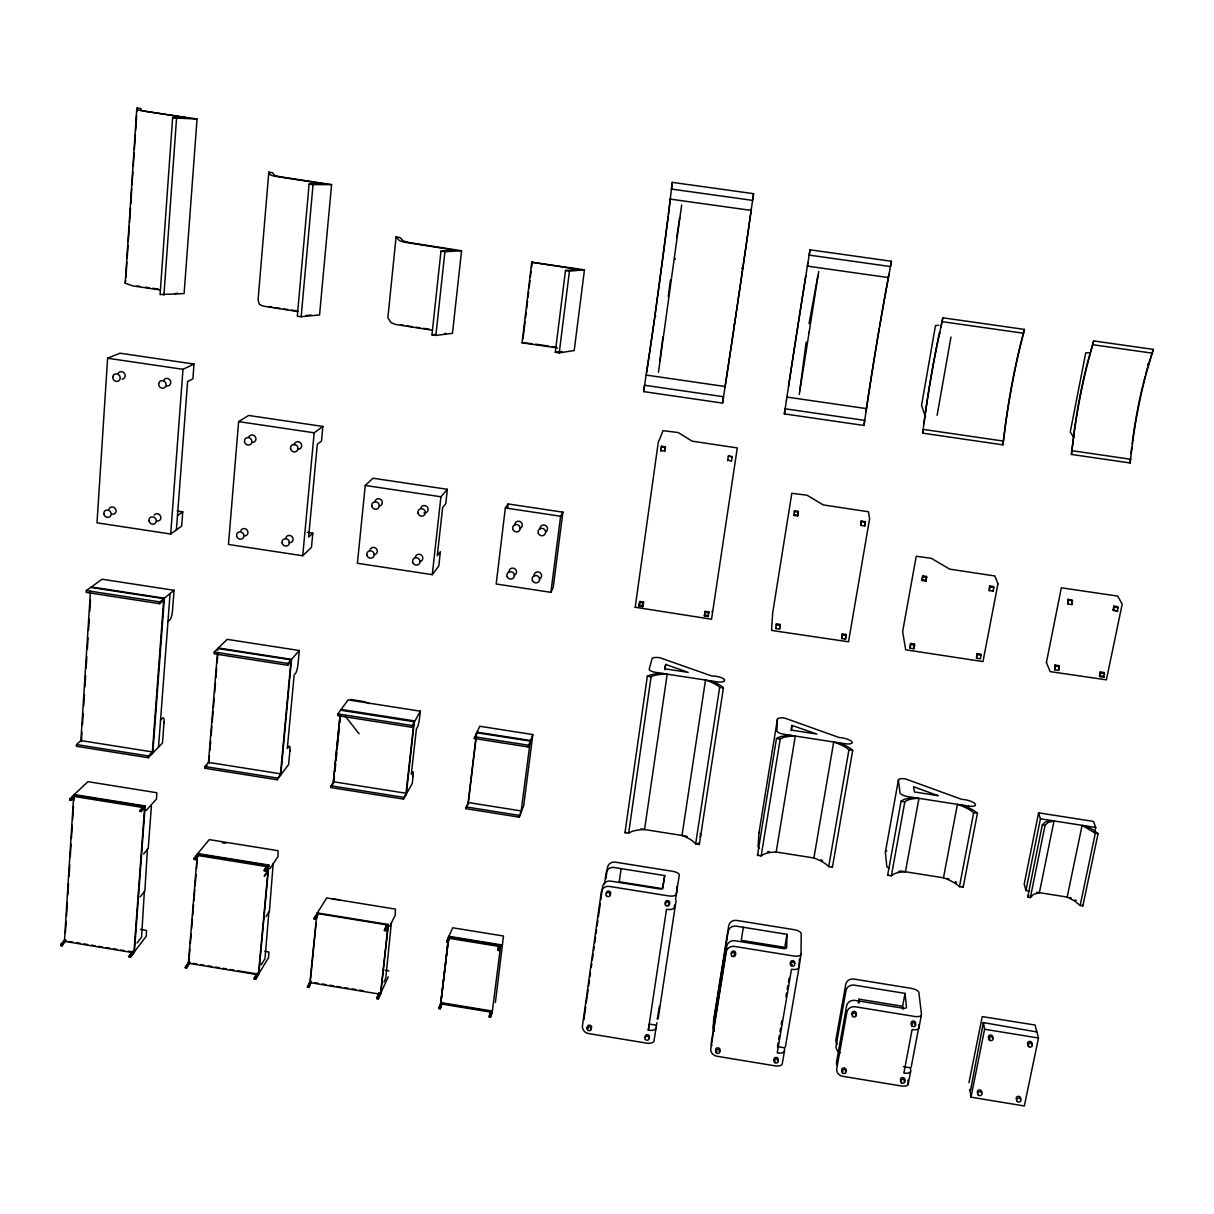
<?xml version="1.0" encoding="UTF-8"?>
<svg xmlns="http://www.w3.org/2000/svg" width="1214" height="1214" viewBox="0 0 1214 1214"><rect width="100%" height="100%" fill="white"/><g stroke="black" fill="none" stroke-linecap="round" stroke-linejoin="round"><path stroke-width="1.5" d="M1073.449 436.494L1073.753 437.268M778.083 1042.947L777.461 1046.635L784.563 1047.803L784.502 1050.778A7.254 3.278 11.3 0 1 777.248 1052.933L791.482 969.303A7.33 3.035 10.9 0 0 798.766 967.391L801.028 954.143L801.225 933.703A7.178 2.853 10.7 0 0 794.199 929.681L736.777 920.44A7.102 6.556 9.2 0 0 728.703 925.781L713.635 1020.018A7.011 6.374 10.1 0 0 714.06 1023.326M798.766 967.391L798.797 964.629M799.419 965.009L799.434 959.151M655.09 315.17L655.742 316.065M924.962 415.355L925.629 416.311L924.84 416.19M798.311 512.202L798.326 511.398L794.472 510.821L793.85 515.404L797.704 515.98L798.311 512.202L794.457 511.64L794.472 510.821M786.976 396.583L787.249 397.342M791.847 725.38L791.725 730.16L816.855 734.06L791.847 725.38L790.997 730.57M714.333 1031.111A7.056 6.419 10.2 0 1 713.013 1026.3L728.172 931.517A7.163 6.586 9.3 0 1 736.291 926.145L787.006 934.325L786.657 947.588A3.657 1.487 10.7 0 1 783.015 948.498L735.047 940.744A7.284 6.692 9.4 0 0 726.791 946.207L711.389 1042.371A7.178 6.51 10.3 0 0 711.829 1045.724M797.704 515.98L798.326 511.398M793.85 515.404L793.88 514.584L797.735 515.161M777.415 719.204L776.839 730.843A7.496 2.307 9.5 0 0 784.153 734.318L844.883 743.742A7.542 2.307 10.1 0 0 852.182 742.528L852.167 742.194A10.425 3.187 10 0 0 844.792 738.4L843.366 738.082A10.425 3.187 10 0 0 839.026 737.49L784.76 718.096A7.36 2.231 9.5 0 0 777.415 719.204L758.962 832.956L758.082 846.416A7.375 2.671 9.9 0 0 759.478 848.283M970.001 1089.444L970.593 1090.202L983.355 1022.583L1036.741 1031.946L1036.149 1031.172M779.555 629.11L780.192 624.466L776.399 623.89L775.761 628.533L779.555 629.11L780.192 624.466M997.938 583.919L994.843 575.952L949.712 569.154L931.275 558.319L916.236 556.24L902.624 631.659L905.69 649.793L982.991 661.584L997.923 583.964M775.761 628.533L775.822 627.532M776.399 623.89L776.338 624.891L780.147 625.468M60.776 944.401L60.7 945.691L62.066 945.918L65.859 940.289L64.494 940.076L60.776 944.401L62.157 944.629L65.859 940.289M71.307 800.299L75.131 795.276L71.307 800.299L69.896 800.087L69.987 798.736L74.236 794.563L145.179 805.944L134.359 952.231L130.535 957.224L129.154 956.996L129.245 955.706L132.63 951.306L133.995 951.533L130.535 957.224M62.066 945.918L62.157 944.629M90.473 591.112L80.868 740.57L76.528 744.577L76.406 746.307L148.32 757.733L162.464 743.014L164.072 721.814M167.972 621.507L169.96 619.793A7.33 1.973 -80.9 0 0 172.464 611.173L174.042 590.292L102.097 579.23L86.315 590.565L86.209 592.386L159.702 603.707L163.647 600.475M64.418 941.351L73.735 795.049L144.724 806.43L133.904 952.808L64.418 941.351L64.949 940.137M65.419 932.61L66.148 921.32M66.512 915.675L67.347 902.503M67.832 894.976L68.545 883.686M69.031 876.144L69.744 864.854M70.23 857.327L71.065 844.155M71.429 838.51L72.263 825.338M72.628 819.693L73.462 806.521M73.826 800.876L74.069 797.112M74.236 794.563L87.954 781.679L156.788 792.742L156.53 798.979L146.226 810.466M81.384 741.708L81.991 732.27M82.476 724.728L83.205 713.407M83.69 705.85L84.419 694.529M84.904 686.987L85.633 675.667M86.118 668.11L86.847 656.789M87.332 649.247L88.061 637.911M88.546 630.37L89.275 619.049M89.76 611.492L90.489 600.171M176.409 529.881L187.609 381.484L192.889 378.859L194.012 364.063L119.928 353.198L107.621 358.236L96.999 522.824L170.688 534.023L181.675 526.057L182.753 511.853L177.244 511.018M160.43 289.964L133.267 285.973L125.209 283.272L136.696 109.837L137.121 108.031L140.9 108.562L140.93 110.353L146.15 111.506L197.047 119.018L184.103 293.591L160.081 294.547L172.631 117.546L190.325 118.335L136.696 109.837M125.907 277.202L126.909 262.163M127.151 258.4L128.031 245.243M128.274 241.48L129.276 226.441M129.519 222.693L130.52 207.655M130.763 203.891L131.765 188.853M132.007 185.089L132.887 171.933M133.252 166.303L134.132 153.146M134.375 149.383L135.376 134.344M135.619 130.581L136.621 115.542M136.863 111.794L137.121 108.031M163.92 295.108L176.561 118.092L172.631 117.546M139.838 811.301L143.328 806.217L139.838 811.301L141.234 811.529L144.633 807.78L73.644 796.384L69.896 800.087M141.234 811.529L145.179 805.944M132.63 951.306L129.154 956.996M148.32 757.733L148.442 755.988L152.372 751.921L80.868 740.57M159.702 603.707L159.838 601.901L174.042 590.292M152.251 753.636L163.784 598.669L90.701 587.424M152.812 753.044L164.36 598.198L91.338 586.969M170.688 534.023L182.995 369.314L194.012 364.063M151.401 806.126L148.245 848.343L143.601 854.003M158.518 747.126L170.081 593.525M185.287 967.74L188.489 961.989L189.87 962.216L186.668 967.968L185.287 967.74L188.792 962.672M195.53 859.618L198.732 854.307L195.53 859.618L194.119 859.391L194.225 858.055L197.745 853.548L268.84 865.036L258.764 974.22L255.623 979.349L254.242 979.121L254.363 977.831L257.125 973.309L258.506 973.537L255.623 979.349M186.668 967.968L189.87 962.216M189.005 960.183L189.915 949.014M190.37 943.445L191.144 934.143M191.6 928.573L192.358 919.271M192.662 915.553L193.572 904.4M193.891 900.682L194.801 889.528M195.105 885.81L196.015 874.657M196.471 869.087L197.245 859.785M197.745 853.548L209.233 839.618L278.067 850.695L277.976 856.659L269.903 868.723M289.949 750.04L288.583 764.532L277.156 779.767L204.696 768.25L204.832 766.52L208.444 762.377L217.382 654.012M289.843 751.117L289.979 749.448A6.571 1.305 -80.3 0 0 288.886 746.458L287.293 748.537L294.167 674.923L295.761 673.057A7.33 1.487 -80.8 0 0 297.991 664.316L299.297 650.522L227.2 639.353L214.225 652.024L214.089 653.815L287.748 665.257L290.905 661.645M217.685 650.279L217.837 648.504L291.072 659.87L280.328 775.534M208.823 763.5L209.43 756.049M209.901 750.449L210.659 741.132M211.13 735.547L211.889 726.23M212.207 722.512L213.133 711.328M213.436 707.61L214.195 698.293M214.666 692.708L215.439 683.391M215.895 677.791L216.669 668.489M217.124 662.89L217.898 653.572M312.802 533.158L308.614 537.058L317.309 444.248L321.482 441.092L322.863 426.448L248.627 415.461L238.627 421.607L228.46 544.464L302.726 555.754L311.467 547.377L312.802 533.158L307.248 532.324M163.996 722.891L164.102 721.222A6.54 1.715 -80 0 0 162.539 718.142L160.552 720.114M268.81 172.191L270.297 174.922L274.03 176.121L325.109 184.042L309.115 184.073L297.293 316.186L301.163 316.748L319.555 314.927L331.589 184.604L280.146 176.789L274.485 175.423L272.604 172.737L268.81 172.191L258.066 299.904L259.386 304.411L263.028 306.065L297.946 311.603M301.163 316.748L313.045 184.619L331.589 184.604M264.197 870.726L267.08 865.339L264.197 870.726L265.608 870.954L268.355 866.887L197.229 855.4L194.119 859.391M265.608 870.954L268.84 865.036M254.242 979.121L257.125 973.309M258.385 974.812L268.476 865.567L197.336 854.079L188.382 963.263L257.004 974.584M277.156 779.767L280.495 773.804L208.444 762.377M287.748 665.257L287.915 663.466L299.297 650.522M261.238 964.144L261.177 964.781M280.783 774.927L291.527 659.354L218.353 647.988M302.726 555.754L314.168 432.806L322.863 426.448M1130.082 462.959L1132.541 443.429A103.311 19.576 -79.8 0 1 1148.186 366.84L1153.3 349.389L1093.693 340.922L1087.714 361.818A104.267 16.647 -80 0 0 1074.253 430.454L1071.416 454.431L1130.082 462.959L1130.431 459.211M307.415 987.194L310.056 981.337L311.437 981.565L308.811 987.422L307.415 987.194L310.253 982.005M315.625 919.286L318.25 913.687L315.625 919.286L314.214 919.059L314.35 917.738L326.703 897.935L395.43 909.104L395.218 915.189L389.709 926.434M308.811 987.422L311.437 981.565M316.52 916.616L309.934 982.612L380.452 994.251L388.101 925.068L316.839 913.459L316.717 914.764M310.511 979.486L316.171 922.974M316.55 919.195L317.173 912.898L388.389 924.491L380.741 993.629L378.298 998.894L376.901 998.667L377.038 997.377L379.208 992.733L380.604 992.961L378.298 998.894M333.85 782.605L334.411 776.975M334.973 771.345L335.717 763.849M336.096 760.101L336.839 752.589M337.401 746.959L338.145 739.463M338.524 735.699L339.267 728.203M339.829 722.573L340.573 715.061M340.072 715.759L333.38 781.74L330.512 787.507L403.518 799.1L412.274 783.394L413.139 775.609M413.018 776.687L413.2 775.018A6.586 0.91 -80.6 0 0 412.563 772.119L411.334 774.289L416.402 728.901L417.616 726.852A8.179 1.153 -80.8 0 0 419.649 717.337L420.348 711.192L348.13 699.901L337.871 713.893L337.704 715.653L411.485 727.216L413.762 723.468M340.011 715.759L333.38 781.74L406.007 793.258L403.518 799.1M365.247 485.463L357.402 563.281L432.26 574.662L438.785 565.921L440.379 551.687L437.268 555.769L442.655 507.498L445.75 503.81L447.374 489.318L373.002 478.225L365.247 485.463L440.925 496.784L447.374 489.318M396.067 236.927L399.406 240.6L403.64 242.041L455.326 250.312L440.97 251.161L431.956 334.836L435.856 335.413L452.473 333.319L461.578 250.767L409.619 242.648L403.534 241.07L399.861 237.474L396.067 236.927L387.858 317.84L391.029 322.62L395.187 324.366L432.396 330.223M1071.416 454.431L1073.965 434.931A103.099 16.465 -80 0 1 1088.973 358.403L1093.693 340.922M435.856 335.413L444.916 251.723L461.578 250.767M384.413 930.485L386.705 924.84L384.413 930.485L385.824 930.728L387.964 926.373L386.553 926.145M385.824 930.728L388.389 924.491M379.208 992.733L376.901 998.667M411.485 727.216L420.348 711.192M405.825 794.988L413.959 721.708L340.633 710.236M406.311 794.108L414.444 720.904L341.134 709.446M432.26 574.662L440.925 496.784M440.227 1008.804L442.215 1002.81L440.227 1008.804L438.815 1008.561L440.819 1002.582L448.345 938.194L500.411 946.662L499.045 950.547L497.619 950.319L499.166 945.145L497.619 950.319M1002.855 444.84L1005.222 425.522A108.592 13.582 -80.3 0 1 1020.018 346.218L1024.404 329.404L942.853 317.81L939.029 335.701A106.164 8.938 -80.7 0 0 924.082 423.033L922.61 433.155L1002.855 444.84L1004.297 434.688A106.453 13.308 -80.3 0 1 1020.064 347.25L1024.404 329.404M1130.978 453.581L1131.706 447.359M672.328 182.373L670.113 200.082A368.146 24.189 -81.9 0 1 646.273 374.064L643.663 391.606L722.588 403.094L725.259 385.521A369.208 7.436 -81.5 0 0 750.996 211.373L753.56 193.679L672.328 182.373L671.418 189.065L752.559 200.371L753.56 193.679M446.494 956.602L448.33 940.941L449.924 937.117L448.178 942.261L446.752 942.034L446.919 940.713L452.716 927.784L503.491 936.024L495.388 1002.43M440.682 1003.857L448.755 936.298L500.79 944.78L492.186 1012.355L440.682 1003.857L446.054 960.289M529.881 742.862L528.181 746.959L474.279 738.522L479.758 726.26L532.825 734.561L523.75 805.504L519.228 817.143L465.873 808.676L468.149 802.515L476.525 732.71L530.108 741.101M557.454 347.917L522.081 342.803L531.732 262.224L584.45 269.872L574.207 350.543L559.229 352.879L555.299 352.303L565.481 270.51L578.38 269.432L531.732 262.224M523.052 338.554L525.07 321.725M525.51 317.977L526.193 312.377M526.633 308.629L527.529 301.148M527.984 297.4L528.651 291.8M529.107 288.052L530.002 280.571M530.457 276.822L531.125 271.223M531.58 267.475L532.248 261.86M468.24 803.607L476.814 732.118L530.351 740.494L520.973 812.667M505.328 507.953L496.177 584.01L550.883 592.326L553.22 587.606L562.886 512.156L508.105 503.962L505.328 507.953L560.61 516.238L562.886 512.156M670.249 199.946L670.447 198.352M507.649 507.649L508.105 503.962M668.444 214.726L670.325 199.384M559.229 352.879L569.457 271.086L584.45 269.872M489.181 1016.877L490.942 1010.852L489.181 1016.877L490.593 1017.104L492.398 1011.717M490.593 1017.104L492.353 1011.08L440.819 1002.582M499.045 950.547L500.79 944.78M668.216 216.578L654.134 321.862A370.634 24.356 -81.9 0 1 646.607 372.622M659.824 361.18L662.874 336.991M519.228 817.143L521.185 810.937L468.149 802.515M528.181 746.959L532.825 734.561M550.883 592.326L560.61 516.238M799.707 390.741L806.172 342.211M125.209 283.272L125.588 280.48M643.663 391.606L644.543 385.263L723.529 396.75L722.588 403.094M668.261 296.398L670.553 279.827M658.458 372.349L681.661 204.999M724.515 679.946L724.409 680.766A7.496 2.17 8.8 0 1 716.67 681.767L656.061 672.45A7.481 2.17 8.2 0 1 649.217 669.202L652.039 658.641A7.345 2.094 8.2 0 1 659.809 657.715L711.844 676.016A8.786 2.534 8.7 0 1 719.523 677.048L720.904 677.488A8.786 2.534 8.7 0 1 724.348 679.506L724.455 680.462M923.824 423.686L925.159 413.913A108.304 9.12 -80.7 0 1 939.059 334.685M639.004 606.059L639.808 601.461L643.572 602.023L643.056 605.665L642.767 606.636L639.004 606.059L639.808 601.461M660.795 450.864L661.615 446.236L665.454 446.798L664.908 450.743L660.795 450.864L661.615 446.236M583.873 1019.866L585.725 1006.74M586.256 1002.976L588.107 989.85M588.638 986.102L589.427 980.472M589.958 976.709L590.49 972.96M591.279 967.33L591.81 963.582M592.341 959.819L593.13 954.189M593.661 950.441L594.192 946.692M594.708 942.929L595.513 937.314M596.044 933.551L596.56 929.803M597.091 926.054L597.88 920.424M598.411 916.661L600.262 903.535M600.793 899.771L602.645 886.645A7.269 6.738 15.5 0 1 610.763 881.106L658.641 888.785A3.642 1.426 8.9 0 0 662.495 887.965L664.711 875.582L614.102 867.494A7.147 6.631 15.4 0 0 606.105 872.942L604.526 884.126M642.767 606.636L643.572 602.023M664.635 451.426L665.454 446.798M605.877 878.769L607.47 867.585A7.102 6.601 15.4 0 1 615.392 862.168L672.708 871.318A7.147 2.732 9 0 1 679.309 875.142L676.228 894.217A7.314 2.868 9 0 1 668.519 895.902L609.458 886.417A7.314 6.768 15.5 0 0 601.294 891.971L582.432 1025.951A7.178 6.51 15.4 0 0 588.593 1033.569L646.364 1043.099A7.163 3.308 9.3 0 0 653.982 1041.005L656.911 1022.658M647.35 676.183L651.083 676.759A30.396 8.938 8.5 0 1 667.184 674.165L644.558 829.526A29.728 10.956 8.7 0 0 628.624 833.244L624.982 832.667L647.35 676.183A30.38 8.938 8.4 0 1 663.481 673.588M621.158 868.617L619.277 881.774L662.738 888.739L664.711 875.582M628.624 833.244L651.083 676.759M664.923 669.673L665.697 664.422L688.232 672.389L664.65 668.762L665.697 664.422M786.505 399.876L784.35 413.883L863.928 425.461L868.147 397.737A216.578 12.413 -80.8 0 1 886.524 287.9L891.425 261.253L810.011 249.811L807.826 263.484M734.151 324.912L734.121 324.062L733.969 324.942M734.091 327.279L733.909 327.826M704.378 615.999L705.106 611.37L708.885 611.947L708.157 616.575L704.378 615.999L704.56 615.012L708.339 615.589L708.157 616.575M727.611 460.698L728.339 456.115L732.209 456.692L731.481 461.274L727.763 459.985M655.924 1028.121A7.178 3.263 9.3 0 1 648.306 1030.185L666.501 909.332A7.299 2.914 9 0 0 674.21 907.617L674.62 905.037M865.916 411.834L867.995 398.01A218.854 12.55 -80.8 0 1 879.3 327.977M676.653 237.762L679.688 217.701M712.33 611.067L712.208 611.902M658.155 1018.637L676.107 900.424M786.414 400.286L788.569 386.219A215.986 3.156 -81.2 0 1 805.732 276.473L807.947 262.588M695.652 843.897L719.659 687.336A34.811 10.258 8.5 0 0 705.516 680.052L682.01 835.475A34.053 12.58 8.8 0 1 695.652 843.897L699.325 844.474L723.423 687.913A30.411 8.938 8.6 0 0 709.234 680.629M784.35 413.883L785.154 408.799L864.778 420.378L863.928 425.461M810.011 249.811L809.192 255.107L890.53 266.564L891.425 261.253M799.298 394.474L818.722 271.541M1148.338 364.837L1147.761 363.988M675.53 899.362L677.321 888.253A7.132 2.777 9 0 0 676.593 886.736M657.411 1018.85L659.414 1006.36M743.363 927.284L741.253 940.304L784.805 947.345L787.006 934.325M837.432 742.589A30.532 9.515 9.9 0 1 852.698 750.373L832.425 867.221L828.722 866.629A34.371 12.626 10.3 0 0 813.911 857.995L776.171 852A29.986 11.017 10.2 0 0 761.178 855.9L757.49 855.309L776.474 738.537A30.487 9.515 9.8 0 1 791.589 735.472M761.178 855.9L780.207 739.114A30.502 9.515 9.8 0 1 795.307 736.048L776.171 852M648.306 1030.185L649.338 1024.07L656.395 1025.223M842.213 633.89L841.666 638.564L845.475 639.141L846.097 635.483L846.021 634.467L842.213 633.89L841.666 638.564M861.363 520.76L860.817 525.359L864.702 525.92L865.339 522.157L861.363 520.76L860.817 525.359M846.021 634.467L845.475 639.141M865.233 521.337L864.702 525.92M778.705 1039.245L779.342 1035.542M779.965 1031.854L780.602 1028.152M781.224 1024.464L781.846 1020.762M785.944 996.74L786.566 993.037M787.188 989.334L787.825 985.647M788.447 981.944L789.085 978.256M813.911 857.995L833.699 742.012A34.948 10.911 9.9 0 1 848.935 749.797L852.698 750.373M784.502 1050.778L782.286 1063.661A7.238 3.323 11.4 0 1 775.048 1065.846L716.852 1056.241A7.223 6.54 10.3 0 1 710.767 1048.623L726.26 951.913A7.33 6.723 9.4 0 1 734.561 946.434L793.744 956.01A7.345 2.989 10.8 0 0 801.028 954.143M785.397 1046.954L799.404 965.1M828.722 866.629L848.935 749.797M922.61 433.155L923.262 429.407L1003.553 441.092M940.911 327.158L942.853 317.81M937.117 415.264L950.972 337.006M910.591 643.481L910.121 648.17L913.945 648.746L914.597 645.089L914.415 644.057L910.591 643.481L910.121 648.17M922.018 579.609L922.686 575.891L926.54 576.468L926.085 581.111L922.23 580.535L922.018 579.609L925.872 580.186L926.085 581.111M922.23 580.535L922.686 575.891M914.415 644.057L913.945 648.746M925.872 580.186L926.54 576.468M858.344 1002.885L859.011 999.183L902.624 1006.285L902.943 1009.441M885.431 851.894L898.436 779.874M901.076 801.286L904.825 801.877A30.729 10.046 11.2 0 1 918.952 798.342L905.432 871.758A30.396 10.987 11.7 0 0 891.364 875.825L887.646 875.233L901.076 801.286A30.714 10.046 11.2 0 1 915.219 797.75M809.055 323.698L817.933 275.275M891.364 875.825L904.825 801.877M708.885 611.947L708.703 612.918L704.924 612.342L705.106 611.37M888.982 274.015L886.554 287.111A218.854 12.55 -80.8 0 0 879.604 326.247M902.624 1006.285L905.037 993.401L854.246 985.146A7.178 6.54 4.5 0 0 846.021 990.442L836.127 1045.831A7.117 6.434 5.4 0 0 840.225 1052.796M976.936 653.557L976.557 658.261L980.396 658.853L981.094 655.196L980.775 654.134L976.936 653.557L976.557 658.261M989.683 585.937L989.319 590.596L993.204 591.188L993.902 587.455L993.568 586.514L989.683 585.937L989.319 590.596M943.475 877.798L957.406 804.351A35.221 11.518 11.3 0 1 973.674 812.667L977.437 813.259L963.172 887.237L959.439 886.645A34.857 12.595 11.8 0 0 943.475 877.798L901.744 871.182A30.396 10.987 11.6 0 0 898.527 871.379M911.183 1067.197L919.226 1024.919M908.133 1084.603L910.591 1071.689M918.846 1028.304L921.335 1015.192M959.439 886.645L973.674 812.667M732.209 456.692L728.339 456.115M968.969 1082.736L982.247 1016.588L1035.087 1025.041L1038.486 1038.031L1024.328 1105.969L971.003 1097.168L969.88 1090.096M1054.996 665.044L1054.708 669.779L1058.578 670.371L1059.306 666.698L1058.851 665.621L1054.996 665.044L1054.708 669.779M1068.138 599.261L1067.865 603.95L1071.765 604.542L1072.508 600.809L1068.138 599.261L1067.865 603.95M971.003 1097.168L984.584 1029.244L983.355 1022.583M1058.851 665.621L1058.578 670.371M1072.023 599.837L1071.765 604.542M1094.588 832.986L1095.741 827.462L1093.45 821.408L1038.577 812.834L1024.206 884.05L1025.936 890.545L1029.518 891.106M1025.936 890.545L1040.428 818.813L1038.577 812.834M1030.382 897.571L1045.042 825.323L1048.152 822.409L1054.025 820.937L1039.381 892.669L1033.524 894.354L1030.382 897.571L1027.681 897.131L1042.31 824.898L1045.421 821.984L1051.294 820.512M1099.55 675.576L1100.294 671.919L1104.163 672.51L1103.951 677.26L1100.066 676.668L1099.55 675.576L1102.115 675.97M1113.101 609.838L1113.875 606.105L1117.775 606.697L1117.578 611.401L1113.101 609.838L1117.578 611.401M1100.066 676.668L1100.294 671.919M1113.663 610.824L1113.875 606.105M1067.182 897.085L1082.114 825.338L1095.332 833.199L1098.078 833.639L1082.858 905.902L1080.141 905.477L1074.527 900.925L1067.182 897.085L1036.695 892.244M1080.141 905.477L1095.332 833.199M317.112 913.55L317.871 913.004M725.213 386.022L724.303 386.735L725.092 386.841M1148.049 365.778L1148.565 364.094M1149.081 362.394L1153.3 349.389M983.234 1023.235L984.084 1022.689M939.348 333.395L940.304 332.757L939.499 332.651M438.815 1008.561L440.06 1005.435M446.752 942.034L448.345 938.194M380.771 993.158L388.237 976.875M465.873 808.676L467.936 804.245M1027.681 897.131L1028.88 895.355M474.279 738.522L476.313 734.47M314.214 919.059L315.883 916.206M383.973 981.989L385.779 978.029L391.394 922.549M258.688 973.871L268.506 957.725L268.947 952.11L264.804 951.154M261.617 964.311L265.001 958.635L268.871 911.911M266.018 916.585L269.417 911.153L273.18 863.746M331.407 786.156L333.197 783.455M267.475 871.531L264.242 876.296L267.641 871.288M134.284 951.897L146.257 936.191L146.515 930.485L140.551 929.347M137.045 943.066L141.568 937.011L144.36 891.501M140.232 896.858L144.861 890.955L147.486 848.707M204.696 768.25L207.093 765.473M797.325 330.861L797.431 330.254M809.085 332.545L809.177 331.923M522.081 342.803L531.884 343.638M177.487 515.571L182.753 511.853M742.422 268.264L742.907 267.626L741.982 268.461M807.887 265.502L807.371 266.109L888.436 277.596M177.502 293.211L175.195 293.651M444.597 333.547L445.872 333.319M555.299 352.303L561.885 351.468M431.956 334.836L435.568 334.472M197.047 119.018L176.561 118.092M305.958 315.488L311.163 315.079M332.348 899.149L340.254 899.756M222.314 842.88L225.88 843.199M750.495 209.521L751.284 209.643M670.219 199.111L751.147 210.401L750.874 209.688M309.115 184.073L313.045 184.619M807.507 265.335L808.296 265.456M887.677 276.64L888.481 276.762M674.787 258.81C675.363 257.763 675.045 260.13 674.772 258.961M742.012 268.309L742.801 268.415M942.17 321.664L1023.69 333.258M440.97 251.161L444.916 251.723M1092.949 344.73L1152.526 353.198M565.481 270.51L569.457 271.086M938.695 325.291L935.478 325.625L921.563 405.264L925.007 415.795M1090.339 352.758L1085.726 352.879L1070.247 432.032L1073.616 437.116M876.963 341.862C876.296 343.259 876.751 340.481 876.933 342.014M145.437 287.217L149.079 287.748M152.721 288.279L158.184 289.069M535.602 344.184L548.607 346.066M552.324 346.597L556.042 347.143M406.933 325.959L412.487 326.763M416.19 327.294L419.892 327.826M423.595 328.372L429.149 329.176M274.713 307.658L280.222 308.462M283.894 308.993L287.566 309.524M291.239 310.056L296.747 310.845M646.121 375.065L725.107 386.507M786.93 397.069L866.508 408.617M786.854 397.403L787.628 397.509M1072.144 450.728L1130.841 459.271M107.621 358.236L182.995 369.314M661.342 446.919L665.196 447.496M238.627 421.607L314.168 432.806M861.454 521.58L865.339 522.157M922.898 576.817L926.768 577.394M990.017 586.878L993.902 587.455M1068.608 600.217L1072.508 600.809M1114.437 607.091L1118.337 607.683M639.505 602.417L643.283 602.979M1055.436 666.122L1059.306 666.698M1100.825 673.011L1104.71 673.603M910.773 644.513L914.597 645.089M977.24 654.604L981.094 655.196M842.273 634.907L846.097 635.483M639.308 605.103L643.056 605.665M719.659 687.336L723.423 687.913M86.315 590.565L159.838 601.901M776.474 738.537L780.207 739.114M214.225 652.024L287.915 663.466M350.603 699.446L361.18 701.1A12.352 3.961 5.5 0 1 369.086 703.589M1040.428 818.813L1095.741 827.462M337.871 713.893L411.683 725.456M1042.31 824.898L1045.042 825.323M474.492 736.746L528.394 745.199M640.931 828.95L685.652 836.051A29.743 10.972 8.9 0 1 687.261 836.643M76.528 744.577L148.442 755.988M466.085 806.931L519.44 815.413M330.678 785.761L403.716 797.37M204.832 766.52L277.308 778.037M69.987 798.736L71.383 798.964M139.929 809.966L141.34 810.193M194.225 858.055L195.636 858.283M264.318 869.391L265.729 869.619M137.091 285.958L139.959 286.428M448.497 936.889L500.578 945.372M314.35 917.738L315.746 917.966M384.55 929.18L385.961 929.408M446.919 940.713L448.33 940.941M497.786 948.999L499.212 949.242M984.584 1029.244L1038.486 1038.031M385.096 970.259L388.905 970.927M903.262 1066.62L910.424 1067.804L910.743 1070.854A7.345 3.263 13.1 0 1 903.869 1073.07L912.109 1029.593A7.39 3.141 12.8 0 0 918.998 1027.499L918.649 1024.57M69.274 941.503L72.946 942.11M76.634 942.717L80.306 943.324M83.994 943.915L87.666 944.522M91.354 945.129L95.026 945.736M98.713 946.343L102.386 946.95M106.073 947.557L109.746 948.164M113.433 948.771L117.105 949.378M120.793 949.985L124.465 950.592M128.153 951.199L131.825 951.806M440.925 1003.234L445.326 1003.963M449.043 1004.57L452.746 1005.192M456.464 1005.799L460.167 1006.406M463.885 1007.013L467.587 1007.635M471.29 1008.242L475.008 1008.849M478.711 1009.471L482.428 1010.078M486.131 1010.685L489.849 1011.308M314.684 982.733L318.417 983.355M322.15 983.977L325.898 984.584M329.631 985.207L333.364 985.814M337.097 986.436L340.831 987.058M344.564 987.665L348.297 988.287M352.045 988.894L355.778 989.516M359.511 990.138L363.244 990.745M193.193 963.4L196.896 964.007M200.613 964.629L204.316 965.236M208.019 965.843L211.722 966.45M215.439 967.072L219.142 967.679M222.845 968.286L226.563 968.909M230.265 969.516L233.968 970.123M237.671 970.73L256.215 973.795M129.245 955.706L130.626 955.934M438.967 1007.271L440.379 1007.499M489.348 1015.587L490.76 1015.815M307.552 985.905L308.948 986.132M377.038 997.377L378.449 997.605M185.378 966.45L186.774 966.678M254.363 977.831L255.744 978.059M401.121 324.897L403.959 325.473M269.038 306.626L271.799 307.188M500.077 944.659L500.699 945.433M144.481 805.823L145.134 806.612M268.142 864.914L268.78 865.688M387.691 924.37L388.313 925.144M1084.846 825.763L1092.479 829.344L1098.078 833.639M1069.868 897.51L1071.218 898.072M1075.043 899.923L1076.241 900.606M1082.114 905.113L1082.858 905.902M345.246 716.123L359.071 733.772M1103.405 676.168L1103.951 677.26M992.855 590.232L993.204 591.188M905.037 993.401L906.479 1007.225A3.688 1.533 12.5 0 1 903.034 1008.227L855.005 1000.412A7.299 6.631 4.6 0 0 846.628 1005.784L836.567 1061.947A7.238 6.525 5.6 0 0 836.947 1065.315M907.935 1080.187L908.284 1083.753A7.33 3.308 13.2 0 1 901.425 1085.999L842.774 1076.317A7.284 6.571 5.6 0 1 836.765 1068.684L846.886 1012.188A7.345 6.677 4.7 0 1 855.324 1006.785L914.597 1016.452A7.405 3.096 12.7 0 0 921.487 1014.388L918.892 992.612A7.238 2.959 12.5 0 0 911.456 988.393L853.943 979.061A7.132 6.495 4.5 0 0 845.763 984.326L835.945 1039.396A7.072 6.404 5.4 0 0 837.19 1044.177M859.011 999.183L859.209 1002.946M988.742 1038.167A2.231 2.003 0 0 1 989 1035.603A2.231 2.003 0 0 1 991.853 1035.39A2.231 2.003 0 0 1 992.582 1037.879M990.169 1038.987A2.231 2.003 0 0 1 989.122 1038.547M1028.835 1045.239A2.231 2.003 -1.2 0 1 1027.863 1042.416A2.231 2.003 -1.2 0 1 1031.096 1041.779A2.231 2.003 -1.2 0 1 1031.49 1044.723M977.71 1093.01A2.2 1.973 1.2 0 1 977.968 1090.491A2.2 1.973 1.2 0 1 980.806 1090.293A2.2 1.973 1.2 0 1 981.519 1092.737M1016.604 1099.429A2.216 1.973 0.1 0 1 1016.877 1096.895A2.216 1.973 0.1 0 1 1019.714 1096.697A2.216 1.973 0.1 0 1 1020.428 1099.156M901.243 1081.052A2.2 1.973 3.6 0 1 901.091 1078.138A2.2 1.973 3.6 0 1 904.324 1078.29A2.2 1.973 3.6 0 1 903.914 1081.173M841.909 1070.52A2.185 1.973 5.6 0 1 842.819 1068.153A2.185 1.973 5.6 0 1 845.597 1068.608A2.185 1.973 5.6 0 1 845.627 1071.143M843.047 1071.643A2.185 1.973 5.6 0 1 842.562 1071.37M912.427 1024.844A2.216 2.003 2.5 0 1 911.532 1021.869A2.216 2.003 2.5 0 1 914.916 1021.611A2.216 2.003 2.5 0 1 914.628 1024.677M852.744 1014.904A2.2 2.003 4.7 0 1 852.562 1011.945A2.2 2.003 4.7 0 1 855.809 1012.081A2.2 2.003 4.7 0 1 855.415 1015.01M889.103 868.374A7.466 2.671 11.3 0 1 886.751 866.083L885.401 852.228A7.33 2.58 11.2 0 1 886.721 850.847M887.646 875.233A30.396 10.987 11.6 0 1 888.269 874.657M947.163 878.39A30.456 10.987 11.8 0 1 948.908 878.997M955.297 881.743A30.456 10.987 11.8 0 1 956.708 882.502M962.353 886.432A30.456 10.987 11.8 0 1 963.172 887.237M961.139 804.943A30.775 10.046 11.4 0 1 977.437 813.259M790.83 963.81A2.2 2.018 6.8 0 1 791.027 961.23A2.2 2.018 6.8 0 1 793.835 961.002A2.2 2.018 6.8 0 1 794.624 963.506M792.272 964.644A2.2 2.018 6.8 0 1 791.725 964.493M731.45 953.779A2.2 2.018 9.4 0 1 732.346 951.336A2.2 2.018 9.4 0 1 735.138 951.776A2.2 2.018 9.4 0 1 735.214 954.386M734.789 954.735A2.2 2.018 9.4 0 1 733.742 955.099M775.276 1061.173A2.17 1.973 8.1 0 1 774.35 1058.259A2.17 1.973 8.1 0 1 777.658 1058.016A2.17 1.973 8.1 0 1 777.43 1061.021M717.034 1051.567A2.17 1.958 10.3 0 1 716.093 1048.653A2.17 1.958 10.3 0 1 719.371 1048.41A2.17 1.958 10.3 0 1 719.189 1051.415M757.49 855.309A29.986 11.017 10.2 0 1 758.219 854.747M767.643 851.773A29.986 11.017 10.2 0 1 769.206 851.606M820.876 859.8A30.031 11.017 10.4 0 1 822.424 860.468M831.727 866.432A30.031 11.017 10.4 0 1 832.425 867.221M758.962 832.956A7.238 2.58 9.8 0 1 759.251 832.334M645.347 1037.317A2.155 1.958 13.1 0 1 646.182 1034.95A2.155 1.958 13.1 0 1 648.929 1035.39A2.155 1.958 13.1 0 1 649.035 1037.924M590.444 1028.926A2.155 1.958 15.4 0 0 591.537 1027.848L591.643 1027.348A2.155 1.958 15.4 0 0 590.201 1025.299L589.655 1025.162A2.155 1.958 15.4 0 0 587.485 1026.391L587.379 1026.892A2.155 1.958 15.4 0 0 588.32 1028.698M657.381 1018.136A6.996 3.156 9.3 0 1 657.487 1018.986M665.758 903.793A2.2 2.033 12.5 0 1 666.349 900.849A2.2 2.033 12.5 0 1 669.46 901.744A2.2 2.033 12.5 0 1 668.337 904.536M606.347 893.322A2.2 2.033 15.5 0 1 607.85 891.167A2.2 2.033 15.5 0 1 610.445 892.26A2.2 2.033 15.5 0 1 609.838 894.809M624.982 832.667A29.713 10.956 8.6 0 1 625.802 832.121M698.05 842.956A29.743 10.972 8.9 0 1 699.325 844.474M699.871 836.628A7.345 2.656 9.1 0 0 700.569 835.718L700.554 834.17A8.589 3.111 9.1 0 0 700.099 833.563M539.987 529.122A3.809 3.688 31.2 0 1 542.567 525.146A3.809 3.688 31.2 0 1 547.059 527.073A3.809 3.688 31.2 0 1 546.057 531.717M514.782 525.343A3.809 3.672 33.6 0 1 517.665 521.292A3.809 3.672 33.6 0 1 522.096 523.887A3.809 3.672 33.6 0 1 520.002 528.394M509.076 572.173A3.779 3.627 30.6 0 1 511.929 568.182A3.779 3.627 30.6 0 1 516.345 570.762A3.779 3.627 30.6 0 1 514.266 575.208M534.114 575.967A3.779 3.642 28.4 0 1 536.983 571.976A3.779 3.642 28.4 0 1 541.398 574.556A3.779 3.642 28.4 0 1 539.289 579.002M380.134 505.859A3.809 3.627 42.4 0 1 379.193 506.101M374.898 501.852A3.809 3.627 42.4 0 1 380.377 499.227A3.809 3.627 42.4 0 1 380.968 505.388M369.921 550.488A3.779 3.581 39.3 0 1 373.654 547.393A3.779 3.581 39.3 0 1 377.296 550.974A3.779 3.581 39.3 0 1 374.2 554.692M420.894 507.786A3.809 3.642 40.2 0 1 426.979 506.693A3.809 3.642 40.2 0 1 425.902 512.733M424.961 512.961A3.809 3.642 40.2 0 1 423.989 512.945M415.385 557.378A3.779 3.596 37 0 1 419.149 554.282A3.779 3.596 37 0 1 422.791 557.863A3.779 3.596 37 0 1 419.649 561.581M1132.101 443.884A105.451 19.985 -79.8 0 1 1142.753 385.733M1143.148 384.125A105.451 19.985 -79.8 0 1 1145.136 376.294M1145.546 374.762A105.451 19.985 -79.8 0 1 1147.549 367.538M788.508 386.507A218.262 3.187 -81.2 0 1 805.823 275.699M294.198 444.931A3.854 3.627 48.2 0 1 298.249 441.759A3.854 3.627 48.2 0 1 301.633 446.024A3.854 3.627 48.2 0 1 297.582 449.195M240.827 530.761A3.794 3.536 43.9 0 1 244.894 528.682A3.794 3.536 43.9 0 1 247.944 532.476A3.794 3.536 43.9 0 1 244.925 535.875M285.73 538.515A3.779 3.551 42.6 0 1 289.721 535.45A3.779 3.551 42.6 0 1 293.06 539.623A3.779 3.551 42.6 0 1 289.069 542.688M248.718 437.192A3.854 3.612 49.2 0 1 252.846 435.037A3.854 3.612 49.2 0 1 255.926 438.907A3.854 3.612 49.2 0 1 252.861 442.412M751.147 210.659A371.696 7.496 -81.5 0 1 743.636 262.694L733.21 333.197A371.696 7.496 -81.5 0 1 725.244 385.794M163.526 380.665A3.885 3.612 52.8 0 1 168.26 378.677A3.885 3.612 52.8 0 1 170.552 383.67A3.885 3.612 52.8 0 1 165.817 385.642M109.002 509.136A3.794 3.49 46.9 0 1 113.312 507.133A3.794 3.49 46.9 0 1 116.043 511.458A3.794 3.49 46.9 0 1 112.204 514.205M118.35 373.093A3.9 3.596 53.2 0 1 124.526 373.593A3.9 3.596 53.2 0 1 122.144 379.208M154.193 515.1A3.794 3.505 46.1 0 1 158.7 514.175A3.794 3.505 46.1 0 1 160.749 518.545A3.794 3.505 46.1 0 1 156.94 521.003M635.195 607.243L711.556 619.231L737.293 447.92L692.192 441.168L678.171 432.533L663.056 430.682L658.246 442.488L635.195 607.243M771.573 629.671L772.225 630.536L848.525 641.796L869.603 518.727L868.48 511.762L823.259 504.918L806.976 495.191L791.816 493.309L772.711 612.736L771.573 629.671M1046.407 662.51L1050.201 671.63L1106.394 679.84L1122.191 604.147L1117.684 596.089L1061.34 587.788L1046.407 662.51M448.998 935.721L448.998 935.721M587.106 1028L586.999 1028.501A2.155 1.958 15.4 0 0 588.441 1030.565L588.987 1030.686A2.155 1.958 15.4 0 0 591.157 1029.472L591.279 1028.971A2.155 1.958 15.4 0 0 589.837 1026.907L589.291 1026.786A2.155 1.958 15.4 0 0 587.106 1028M938.043 795.656L914.37 791.953L913.611 786.748L938.043 795.656M968.605 806.111L907.784 796.581A7.542 2.443 10.9 0 1 900.014 792.894L898.421 780.192A7.405 2.352 10.8 0 1 905.371 778.887L961.746 799.358A10.243 3.278 11.4 0 1 975.495 804.685A7.603 2.428 11.5 0 1 968.605 806.111M1017.347 1101.568A2.216 1.973 0.1 0 0 1020.959 1100.43A2.216 1.973 0.1 0 0 1018.045 1098.2A2.216 1.973 0.1 0 0 1017.347 1101.568M989.44 1040.216A2.231 2.003 0 0 0 993.067 1039.047A2.231 2.003 0 0 0 990.123 1036.802A2.231 2.003 0 0 0 989.44 1040.216M978.393 1095.149A2.216 1.973 1.2 0 0 981.989 1093.996A2.216 1.973 1.2 0 0 979.076 1091.781A2.216 1.973 1.2 0 0 978.393 1095.149M1028.713 1046.635A2.231 2.003 -1.1 0 0 1032.37 1045.466A2.231 2.003 -1.1 0 0 1029.426 1043.205A2.231 2.003 -1.1 0 0 1028.713 1046.635M842.622 1073.07A2.185 1.973 5.6 0 0 846.158 1071.916A2.185 1.973 5.6 0 0 843.229 1069.701A2.185 1.973 5.6 0 0 842.622 1073.07M901.41 1082.767A2.2 1.973 3.6 0 0 904.976 1081.628A2.2 1.973 3.6 0 0 902.048 1079.398A2.2 1.973 3.6 0 0 901.41 1082.767M912.109 1026.194A2.216 2.003 2.6 0 0 915.72 1025.026A2.216 2.003 2.6 0 0 912.761 1022.78A2.216 2.003 2.6 0 0 912.109 1026.194M852.82 1016.513A2.2 2.003 4.7 0 0 856.386 1015.344A2.2 2.003 4.7 0 0 853.442 1013.098A2.2 2.003 4.7 0 0 852.82 1016.513M791.194 965.752A2.216 2.018 6.8 0 0 794.76 964.553A2.216 2.018 6.8 0 0 791.786 962.292A2.216 2.018 6.8 0 0 791.194 965.752M774.729 1062.584A2.185 1.973 8.1 0 0 778.25 1061.431A2.185 1.973 8.1 0 0 775.306 1059.215A2.185 1.973 8.1 0 0 774.729 1062.584M731.602 955.767A2.2 2.018 9.4 0 0 735.381 955.464A2.2 2.018 9.4 0 0 733.104 952.58A2.2 2.018 9.4 0 0 731.602 955.767M716.002 1052.568A2.17 1.973 10.3 0 0 719.72 1052.295A2.17 1.973 10.3 0 0 717.489 1049.488A2.17 1.973 10.3 0 0 716.002 1052.568M606.423 895.735A2.2 2.033 15.5 0 0 610.187 895.416A2.2 2.033 15.5 0 0 607.88 892.518A2.2 2.033 15.5 0 0 606.423 895.735M645.347 1039.412A2.17 1.958 13.1 0 0 649.05 1039.123A2.17 1.958 13.1 0 0 646.789 1036.316A2.17 1.958 13.1 0 0 645.347 1039.412M665.515 905.234A2.2 2.033 12.5 0 0 669.293 904.916A2.2 2.033 12.5 0 0 667.002 902.017A2.2 2.033 12.5 0 0 665.515 905.234M538.318 533.371A3.839 3.718 31.1 0 0 544.858 534.357A3.839 3.718 31.1 0 0 542.279 528.318A3.839 3.718 31.1 0 0 538.318 533.371M512.93 529.562A3.839 3.703 33.4 0 0 519.455 530.548A3.839 3.703 33.4 0 0 516.876 524.509A3.839 3.703 33.4 0 0 512.93 529.562M507.194 576.696A3.809 3.657 30.5 0 0 513.689 577.682A3.809 3.657 30.5 0 0 511.109 571.718A3.809 3.657 30.5 0 0 507.194 576.696M532.415 580.52A3.809 3.657 28.4 0 0 538.91 581.506A3.809 3.657 28.4 0 0 536.345 575.542A3.809 3.657 28.4 0 0 532.415 580.52M371.803 505.919A3.839 3.657 42.3 0 0 377.888 508.514A3.839 3.657 42.3 0 0 376.856 502.08A3.839 3.657 42.3 0 0 371.803 505.919M417.904 512.839A3.839 3.672 40.1 0 0 423.989 515.434A3.839 3.672 40.1 0 0 422.988 509A3.839 3.672 40.1 0 0 417.904 512.839M412.866 562.75A3.809 3.627 36.9 0 0 419.316 563.736A3.809 3.627 36.9 0 0 416.69 557.772A3.809 3.627 36.9 0 0 412.866 562.75M366.81 554.874A3.809 3.612 39.2 0 0 372.865 557.454A3.809 3.612 39.2 0 0 371.818 551.095A3.809 3.612 39.2 0 0 366.81 554.874M290.541 448.603A3.87 3.657 48.1 0 0 296.641 451.213A3.87 3.657 48.1 0 0 295.533 444.703A3.87 3.657 48.1 0 0 290.541 448.603M236.624 535.905A3.809 3.566 43.8 0 0 242.648 538.485A3.809 3.566 43.8 0 0 241.525 532.142A3.809 3.566 43.8 0 0 236.624 535.905M282.043 542.795A3.809 3.581 42.5 0 0 288.067 545.374A3.809 3.581 42.5 0 0 286.974 539.031A3.809 3.581 42.5 0 0 282.043 542.795M244.515 441.759A3.885 3.642 49.1 0 0 250.615 444.354A3.885 3.642 49.1 0 0 249.477 437.859A3.885 3.642 49.1 0 0 244.515 441.759M103.918 514.114A3.824 3.505 46.8 0 0 109.928 516.678A3.824 3.505 46.8 0 0 108.699 510.335A3.824 3.505 46.8 0 0 103.918 514.114M158.67 383.852A3.915 3.642 52.7 0 0 164.042 387.964A3.915 3.642 52.7 0 0 164.512 381.408A3.915 3.642 52.7 0 0 158.67 383.852M112.75 377.084A3.93 3.612 53.1 0 0 118.122 381.181A3.93 3.612 53.1 0 0 118.562 374.64A3.93 3.612 53.1 0 0 112.75 377.084M148.988 520.943A3.824 3.536 46 0 0 154.997 523.507A3.824 3.536 46 0 0 153.799 517.164A3.824 3.536 46 0 0 148.988 520.943"/></g></svg>
